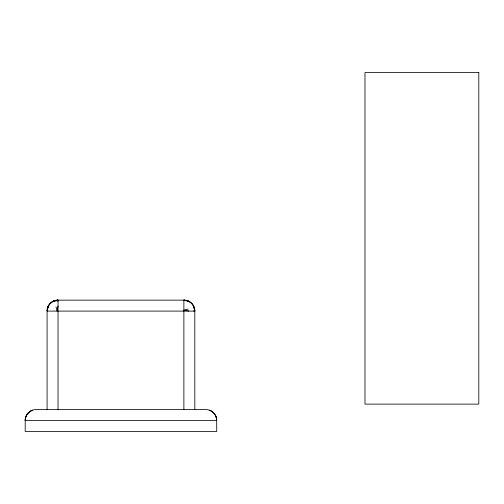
<?xml version="1.0" encoding="UTF-8"?>
<svg xmlns="http://www.w3.org/2000/svg" width="504" height="504" viewBox="0 0 504 504"><rect width="100%" height="100%" fill="white"/><g stroke="black" fill="none" stroke-linecap="round" stroke-linejoin="round"><path stroke-width="0.76" d="M209.343 410.187C213.652 411.661 216.726 415.97 216.707 420.525L25.2 420.525C25.181 415.97 28.256 411.661 32.565 410.187A21.256 15.032 -90 0 1 36.143 409.588L205.764 409.582A21.256 15.032 90 0 1 209.343 410.18A19.165 13.551 90 0 1 211.119 410.981A16.834 11.907 -90 0 1 212.757 412.108A14.232 10.061 90 0 1 214.181 413.532A11.775 8.322 90 0 1 215.309 415.17A9.803 6.93 -90 0 1 216.109 416.947A8.473 5.991 -90 0 1 216.569 418.761A7.85 5.55 -90 0 1 216.707 420.525L216.707 431.468L25.2 431.468L25.2 420.525A7.85 5.55 90 0 1 25.345 418.761A8.473 5.991 -90 0 1 25.805 416.953A9.803 6.93 -90 0 1 26.599 415.176A11.775 8.322 90 0 1 27.726 413.532A14.232 10.061 90 0 1 29.15 412.114A16.834 11.907 -90 0 1 30.794 410.981A19.165 13.551 90 0 1 32.565 410.187A19.165 13.551 -90 0 0 30.788 410.981M47.244 310.357L48.107 306.942M58.029 306.067L57.047 311.094L56.001 306.942M47.3 310.376L48.308 306.067M55.994 301.222L56.196 300.529L58.029 300.151L183.878 300.151C187.765 300.151 191.514 302.356 193.423 305.739A20.563 14.54 0 0 1 194.796 311.094L194.821 409.582M193.599 311.094L194.777 310.111L194.821 311.094L47.086 311.094L47.086 409.582M53.777 301.222L55.163 300.756M53.002 301.373L58.029 300.195L55.862 300.529M188.131 309.059L183.878 310.111L188.906 311.094M186.089 300.535L183.878 300.195L188.906 301.373M186.738 300.749L188.03 301.172M57.047 300.195L58.029 301.373M193.75 306.841L194.664 310.369M193.599 306.067L194.607 310.376M193.423 305.745A16.834 11.907 0 0 0 192.295 304.101A14.232 10.061 0 0 0 190.877 302.677A11.775 8.322 0 0 0 189.233 301.549A9.803 6.93 0 0 0 187.457 300.749A8.473 5.991 0 0 0 185.642 300.289A7.85 5.55 0 0 0 183.878 300.151L183.878 409.582M58.029 409.582L58.029 300.151C54.142 300.151 50.4 302.356 48.485 305.739A16.834 11.907 0 0 1 49.612 304.101A14.232 10.061 0 0 1 51.03 302.677A11.775 8.322 0 0 1 52.674 301.549A9.803 6.93 0 0 1 54.451 300.749A8.473 5.991 0 0 1 56.265 300.289A7.85 5.55 0 0 1 58.029 300.151A10.943 10.943 0 0 0 47.086 311.094A20.563 14.54 0 0 1 48.472 305.739M25.2 420.525A7.85 5.55 -90 0 1 25.345 418.761M183.878 300.151A10.943 10.943 0 0 1 194.821 311.094M29.15 412.114A14.232 10.061 -90 0 0 27.726 413.532A11.775 8.322 -90 0 0 26.599 415.17A9.803 6.93 90 0 0 25.799 416.947M216.569 418.761A8.473 5.991 90 0 0 216.103 416.953A9.803 6.93 90 0 0 215.309 415.176M211.113 410.981A16.834 11.907 90 0 1 212.757 412.108M478.8 72.532L364.99 72.532L364.99 404.114L478.8 404.114L478.8 72.532"/></g></svg>
